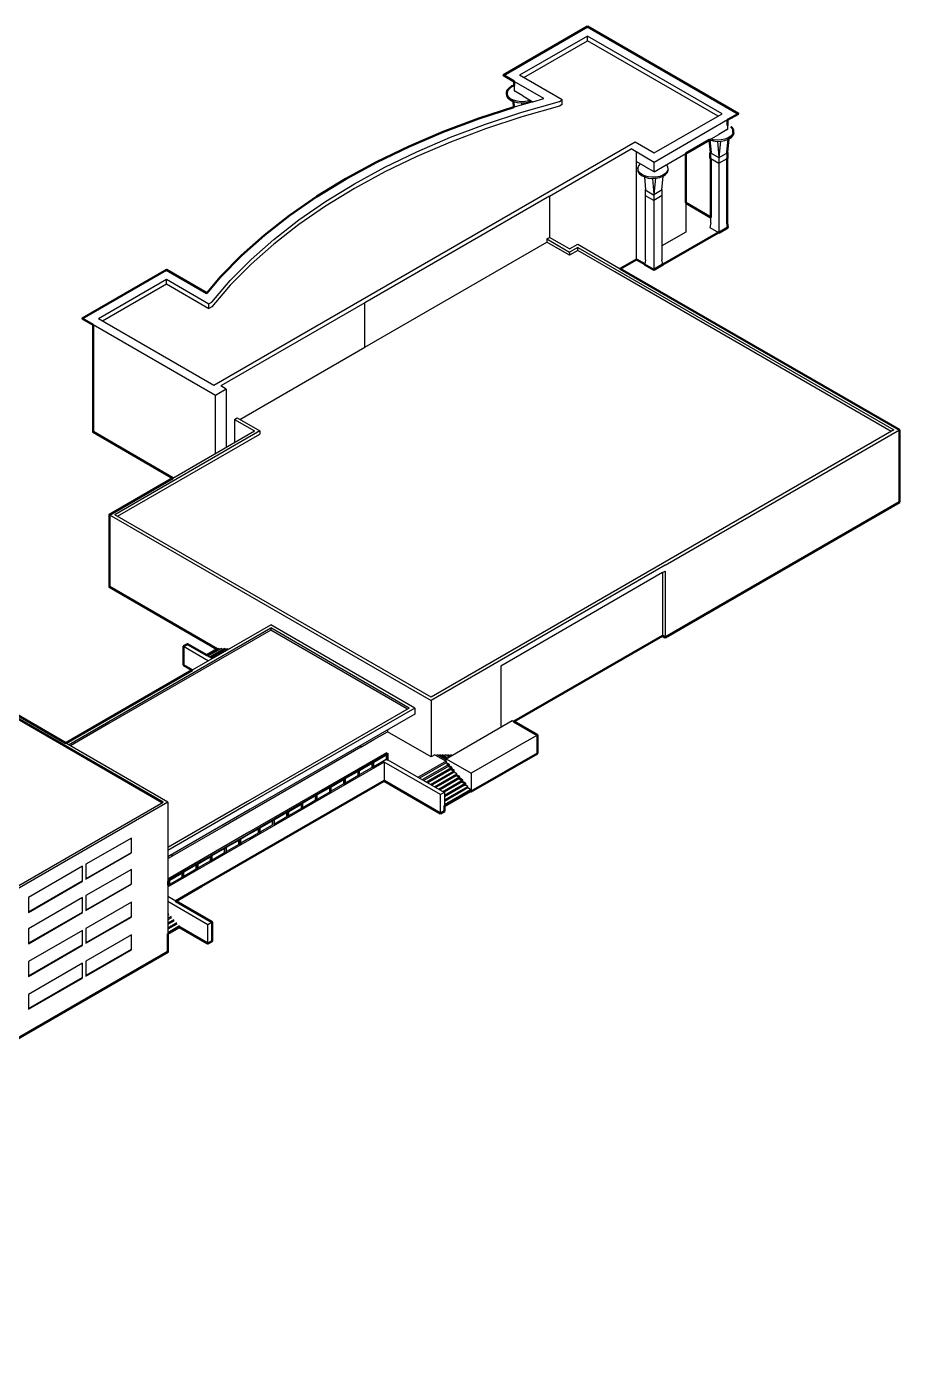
# Model space of a CAD drawing. Header units: feet. Extents: x 1280 to 1944, y 469 to 1148.
# Drawn here: x 1704.7 to 1943.9, y 469.5 to 834.3 of the extents above; entities that cross this region are included whole.
import ezdxf

# ---------------------------------------------------------------- set-up
doc = ezdxf.new("R2010")
doc.units = ezdxf.units.FT
doc.header["$LTSCALE"] = 100
doc.header["$MEASUREMENT"] = 0
doc.layers.add('Make2D$Visible$Curves', color=18, linetype='Continuous', true_color=0x000000)
doc.layers.add('Make2D$Visible$SceneSilhouetteCurves', color=1, linetype='Continuous', lineweight=50, true_color=0xff0000)

msp = doc.modelspace()

# ---------------------------------------------------------------- linework, layer by layer
at = {"layer": 'Make2D$Visible$Curves'}
for points in [[(1899.74, 810.49), (1858.42, 834.34), (1835.34, 821.02)], [(1895.28, 810.49), (1858.42, 831.77), (1839.81, 821.02)], [(1840.93, 820.37), (1858.42, 830.48), (1858.42, 831.77)], [(1894.16, 809.84), (1858.42, 830.48)], [(1838.32, 819.3), (1835.34, 821.02)], [(1851.48, 813), (1851.48, 814.28), (1839.81, 821.02)], [(1838.32, 818.23), (1837.7, 817.99), (1836.99, 817.51), (1836.51, 816.95), (1836.3, 816.33), (1836.3, 816.07)], [(1846.41, 814.63), (1846.41, 814.63), (1838.32, 819.3)], [(1838.32, 819.3), (1838.32, 818.23)], [(1838.32, 818.23), (1838.32, 816.72), (1838.45, 816.65)], [(1724.41, 754.39), (1743.03, 765.14), (1754.69, 758.41), (1755.43, 758.84), (1760.52, 764.77), (1766.21, 770.52), (1772.47, 776.07), (1779.29, 781.39), (1786.65, 786.47), (1794.52, 791.29), (1802.87, 795.83), (1811.66, 800.08), (1820.88, 804.02), (1830.49, 807.64), (1840.45, 810.92), (1850.73, 813.86), (1851.48, 814.28)], [(1836.3, 816.07), (1836.28, 816.01), (1836.36, 815.38), (1836.72, 814.79), (1837.33, 814.26), (1838.12, 813.87)], [(1842.71, 814.19), (1842.32, 814.03), (1841.29, 813.83), (1840.21, 813.78), (1839.14, 813.9), (1838.16, 814.18), (1837.34, 814.59), (1836.73, 815.11), (1836.38, 815.71), (1836.3, 816.33)], [(1836.3, 816.07), (1836.3, 816.01)], [(1838.12, 813.87), (1838.15, 813.85), (1839.13, 813.57), (1840.21, 813.45), (1841.3, 813.5), (1842.33, 813.7), (1843.06, 813.99)], [(1838.12, 813.87), (1838.26, 812.31)], [(1838.16, 813.85), (1838.28, 812.32)], [(1838.26, 812.31), (1838.69, 812.45), (1843.27, 813.74)], [(1840.68, 815.36), (1838.45, 816.65)], [(1840.68, 815.36), (1843.28, 813.86)], [(1843.27, 813.74), (1843.28, 813.86)], [(1843.27, 813.74), (1843.41, 813.78)], [(1843.28, 813.86), (1843.41, 813.78)], [(1843.41, 813.78), (1846.41, 814.63)], [(1719.95, 754.39), (1743.03, 767.72), (1754.09, 761.33), (1757.87, 765.78), (1763.58, 771.62), (1769.89, 777.24), (1776.78, 782.63), (1784.21, 787.77), (1792.16, 792.65), (1800.61, 797.24), (1809.52, 801.53), (1818.86, 805.51), (1828.6, 809.15), (1838.26, 812.31)], [(1724.41, 754.39), (1756.06, 736.13), (1871.45, 802.75), (1876.66, 799.74), (1895.28, 810.49)], [(1851.48, 813), (1850.73, 812.57), (1840.45, 809.63), (1830.49, 806.35), (1820.88, 802.73), (1811.66, 798.79), (1802.87, 794.54), (1794.52, 790), (1786.65, 785.18), (1779.29, 780.1), (1772.47, 774.78), (1766.21, 769.23), (1760.52, 763.48), (1755.43, 757.55), (1754.69, 757.12)], [(1840.32, 813.46), (1840.36, 812.92)], [(1841.14, 813.49), (1841.1, 813.13)], [(1899.74, 810.49), (1896.77, 808.77)], [(1896.77, 808.77), (1876.66, 797.16), (1870.34, 800.82)], [(1896.77, 808.77), (1896.77, 807.22)], [(1896.77, 807.22), (1896.77, 806.19)], [(1898.35, 805.33), (1898.35, 805.51), (1898.28, 806.13), (1897.92, 806.73), (1897.72, 806.9)], [(1885.38, 799.62), (1891.83, 803.34)], [(1891.83, 803.34), (1894.41, 804.83)], [(1891.83, 803.34), (1891.85, 803.33)], [(1891.85, 803.33), (1891.88, 803.32), (1892.86, 803.04), (1893.93, 802.92), (1895.02, 802.96), (1896.06, 803.17), (1896.96, 803.52), (1897.03, 803.57)], [(1891.85, 803.33), (1892.17, 799.86)], [(1891.89, 803.32), (1892.17, 799.79)], [(1898.35, 805.51), (1898.14, 804.89), (1897.67, 804.33), (1896.95, 803.85), (1896.05, 803.5), (1895.02, 803.3), (1893.93, 803.25), (1892.87, 803.37), (1892.21, 803.56)], [(1894.05, 802.93), (1894.41, 798.5)], [(1894.87, 802.96), (1894.41, 798.5), (1894.35, 798.47), (1894.41, 798.43)], [(1896.64, 806.12), (1894.41, 804.83)], [(1896.64, 806.12), (1896.77, 806.19)], [(1896.65, 799.86), (1897.03, 803.57)], [(1897.03, 803.57), (1897.68, 804), (1898.16, 804.56), (1898.37, 805.18), (1898.35, 805.33)], [(1898.35, 805.18), (1898.35, 805.33)], [(1848, 787.92), (1870.34, 800.82)], [(1871.82, 770.58), (1871.82, 797.38), (1871.82, 799.96)], [(1876.54, 794.66), (1876.66, 794.58), (1878.9, 795.87), (1885.38, 799.62)], [(1885.38, 799.62), (1885.38, 786.1)], [(1892.17, 799.86), (1892.05, 799.79), (1892.05, 798.3), (1892.11, 798.27), (1892.17, 798.23)], [(1892.05, 799.79), (1892.11, 799.76), (1894.35, 798.47)], [(1892.17, 799.79), (1892.11, 799.76)], [(1892.17, 799.86), (1892.17, 799.79)], [(1896.77, 799.79), (1894.41, 798.43), (1894.41, 796.94)], [(1896.64, 798.23), (1896.77, 798.3), (1896.77, 799.79), (1896.7, 799.83), (1896.65, 799.86)], [(1896.64, 799.79), (1896.65, 799.86)], [(1871.82, 797.38), (1874.24, 795.98), (1874.31, 795.95)], [(1872.83, 796.79), (1872.37, 796.25), (1872.16, 795.63), (1872.16, 795.31)], [(1880.48, 795.33), (1880.27, 794.72), (1879.8, 794.15), (1879.08, 793.68), (1878.18, 793.33), (1877.15, 793.12), (1876.07, 793.08), (1875, 793.2), (1874.02, 793.48), (1873.2, 793.89), (1872.59, 794.41), (1872.24, 795), (1872.16, 795.63)], [(1874.31, 795.95), (1876.54, 794.66)], [(1876.66, 794.58), (1876.66, 797.16)], [(1880.48, 795.01), (1880.48, 795.33), (1880.41, 795.96), (1880.06, 796.54)], [(1892.17, 798.23), (1894.35, 796.98), (1894.41, 796.94), (1896.64, 798.23)], [(1892.17, 782.08), (1892.17, 798.23)], [(1894.41, 796.94), (1894.41, 779.32), (1894.41, 777.89)], [(1896.64, 798.23), (1896.64, 780.61)], [(1872.16, 795.36), (1872.15, 795.31), (1872.22, 794.68), (1872.58, 794.08), (1873.19, 793.56), (1874.01, 793.15), (1874.99, 792.87), (1876.07, 792.75), (1877.16, 792.79), (1878.19, 793), (1879.09, 793.35), (1879.81, 793.83), (1880.29, 794.39), (1880.5, 795.01), (1880.48, 795.16)], [(1873.98, 793.16), (1874.31, 789.62)], [(1874.02, 793.14), (1874.31, 789.62)], [(1876.18, 792.75), (1876.54, 788.33)], [(1877, 792.79), (1876.54, 788.33), (1876.48, 788.3), (1876.54, 788.26)], [(1878.77, 789.62), (1879.16, 793.39)], [(1874.3, 789.69), (1874.18, 789.62), (1874.18, 788.13), (1874.24, 788.1), (1876.48, 786.81), (1876.54, 786.77), (1878.9, 788.13), (1878.9, 789.62), (1878.84, 789.66), (1878.78, 789.69)], [(1874.18, 789.62), (1874.24, 789.59), (1876.48, 788.3)], [(1874.31, 789.62), (1874.24, 789.59)], [(1878.9, 789.62), (1876.54, 788.26), (1876.54, 786.77)], [(1848, 787.92), (1797.37, 758.69)], [(1848, 787.92), (1848, 776.6)], [(1874.31, 770.44), (1874.31, 788.06)], [(1876.54, 786.77), (1876.54, 769.15), (1876.54, 767.72)], [(1878.77, 788.06), (1878.77, 770.44)], [(1885.38, 786.1), (1885.38, 778.06)], [(1885.38, 786.1), (1892.17, 782.08)], [(1892.17, 780.61), (1892.17, 782.08)], [(1885.38, 778.06), (1878.77, 774.25)], [(1879.02, 769.15), (1894.28, 777.96)], [(1892.17, 780.61), (1891.93, 779.32)], [(1891.93, 779.32), (1894.28, 777.96)], [(1894.28, 777.96), (1894.41, 777.89)], [(1894.41, 777.89), (1896.89, 779.32), (1896.64, 780.61)], [(1797.37, 746.51), (1847.26, 775.31)], [(1847.26, 776.17), (1848, 776.6)], [(1847.26, 776.17), (1853.49, 772.57), (1853.49, 771.71)], [(1847.26, 776.17), (1847.26, 775.31)], [(1853.49, 771.71), (1847.26, 775.31)], [(1853.49, 773.43), (1848, 776.6)], [(1853.49, 773.43), (1855.72, 774.72)], [(1855.72, 773), (1855.72, 773.86), (1853.49, 772.57)], [(1855.72, 774.72), (1867.36, 768.01)], [(1855.72, 773.86), (1942.37, 723.84)], [(1855.72, 773), (1853.49, 771.71)], [(1865.87, 767.15), (1855.72, 773)], [(1867.36, 768.01), (1871.82, 770.58)], [(1871.82, 770.58), (1874.08, 769.28)], [(1874.31, 770.44), (1874.08, 769.28)], [(1879.02, 769.15), (1878.77, 770.44)], [(1941.62, 723.41), (1865.87, 767.15)], [(1867.36, 768.01), (1943.85, 723.84)], [(1874.08, 769.28), (1874.06, 769.15)], [(1874.06, 769.15), (1876.54, 767.72)], [(1876.54, 767.72), (1879.02, 769.15)], [(1725.53, 753.75), (1743.03, 763.85), (1743.03, 765.14)], [(1743.03, 763.85), (1754.69, 757.12), (1754.69, 758.41)], [(1797.37, 758.69), (1757.92, 735.91)], [(1797.37, 746.51), (1797.37, 758.69)], [(1722.92, 752.68), (1719.95, 754.39)], [(1759.41, 735.05), (1756.43, 733.33), (1722.92, 752.68)], [(1722.92, 752.68), (1722.92, 723.3), (1744.79, 710.68)], [(1763.13, 726.74), (1797.37, 746.51)], [(1759.41, 735.05), (1757.92, 735.91)], [(1759.41, 735.05), (1759.41, 719.11)], [(1756.43, 717.39), (1756.43, 733.33)], [(1761.64, 726.74), (1762.38, 727.17)], [(1761.64, 726.74), (1767.13, 723.57)], [(1761.64, 726.74), (1761.64, 720.4)], [(1762.38, 727.17), (1768.62, 723.57)], [(1942.37, 723.84), (1815.52, 650.61), (1728.88, 700.63)], [(1768.62, 723.57), (1728.88, 700.63)], [(1729.63, 700.2), (1768.62, 722.71)], [(1744.79, 710.68), (1767.13, 723.57)], [(1768.62, 723.57), (1768.62, 722.71)], [(1879.7, 686.8), (1943.85, 723.84)], [(1943.85, 723.84), (1943.85, 704.07)], [(1727.39, 700.63), (1744.79, 710.68)], [(1727.39, 700.63), (1815.52, 649.75)], [(1727.39, 700.63), (1727.39, 680.86)], [(1879.7, 667.03), (1943.85, 704.07)], [(1879.7, 686.8), (1815.52, 649.75)], [(1878.96, 684.75), (1834.66, 659.17)], [(1878.96, 684.75), (1879.7, 685.18)], [(1878.96, 684.75), (1878.96, 667.46)], [(1878.96, 684.75), (1878.96, 684.75)], [(1879.7, 685.18), (1879.7, 667.03)], [(1756.96, 663.78), (1727.39, 680.86)], [(1716.21, 637.61), (1727.28, 644), (1771.6, 669.59), (1771.6, 669.02), (1727.28, 643.43), (1716.71, 637.33)], [(1756.15, 661.53), (1771.6, 670.45)], [(1811.05, 647.67), (1771.6, 670.45)], [(1811.05, 647.67), (1771.6, 670.45)], [(1809.57, 647.67), (1771.6, 669.59)], [(1809.07, 647.38), (1771.6, 669.02)], [(1748.8, 665.2), (1747.73, 664.59)], [(1747.73, 664.59), (1754.59, 660.63)], [(1747.73, 664.59), (1747.73, 659.43)], [(1748.8, 665.2), (1754.11, 662.14)], [(1838.24, 643.95), (1878.96, 667.46)], [(1878.96, 667.46), (1879.7, 667.03)], [(1756.15, 661.53), (1750.12, 658.05)], [(1754.11, 662.14), (1756.96, 663.78)], [(1754.11, 662.14), (1754.85, 661.71)], [(1758.08, 664), (1754.48, 661.92)], [(1754.85, 661.71), (1758.82, 664)], [(1754.85, 661.71), (1755.22, 661.49)], [(1755.22, 661.49), (1758.68, 663.49), (1759.57, 664)], [(1755.22, 661.49), (1755.65, 661.25)], [(1755.6, 661.28), (1759.43, 663.49), (1760.31, 664)], [(1756.96, 663.78), (1757.33, 664)], [(1757.71, 663.78), (1757.33, 664)], [(1758.08, 664), (1758.45, 663.78)], [(1759.2, 663.78), (1758.82, 664)], [(1759.57, 664), (1759.94, 663.78)], [(1760.31, 664), (1760.37, 663.97)], [(1750.12, 658.05), (1726.54, 644.43)], [(1750.12, 658.05), (1747.73, 659.43)], [(1834.66, 659.17), (1834.66, 642.45)], [(1715.47, 638.04), (1692.29, 651.42)], [(1742.1, 621.9), (1692.29, 650.66)], [(1741.75, 621.7), (1692.95, 649.88)], [(1815.52, 649.75), (1815.52, 634.27)], [(1811.05, 647.67), (1765.99, 621.65), (1743.42, 608.62)], [(1809.57, 647.67), (1765.25, 622.08)], [(1811.05, 645.95), (1765.99, 619.93)], [(1811.05, 647.67), (1811.05, 645.95)], [(1811.05, 647.67), (1811.05, 647.67)], [(1811.05, 647.67), (1811.05, 647.67)], [(1726.54, 644.43), (1715.47, 638.04)], [(1819.63, 633.77), (1837.76, 644.23), (1838.24, 643.95)], [(1838.24, 643.95), (1844.67, 640.25)], [(1796.31, 636.93), (1799.89, 639)], [(1796.31, 636.93), (1799.89, 639)], [(1799.45, 639.25), (1799.45, 639.25)], [(1799.89, 639), (1803.61, 641.15)], [(1799.89, 639), (1803.61, 641.15)], [(1799.89, 639), (1799.89, 639)], [(1803.61, 641.65), (1803.61, 641.15)], [(1815.52, 634.27), (1803.61, 641.15)], [(1815.52, 634.27), (1803.61, 641.15)], [(1803.61, 641.15), (1803.61, 641.15)], [(1844.67, 640.25), (1840.34, 637.75)], [(1844.67, 640.25), (1844.67, 635.25)], [(1743.42, 621.9), (1715.47, 638.04)], [(1803.73, 635.2), (1765.99, 613.41), (1743.42, 600.38)], [(1796.31, 636.93), (1758.55, 615.13), (1744.64, 607.1)], [(1803.36, 635.42), (1765.62, 613.63)], [(1796.31, 636.93), (1796.31, 637.43)], [(1796.31, 636.93), (1796.31, 636.93)], [(1799.85, 632.82), (1803.61, 634.99)], [(1803.36, 635.42), (1803.73, 635.2), (1803.73, 633.48), (1819.21, 624.55), (1819.21, 620.79)], [(1803.61, 633.41), (1803.61, 634.99)], [(1816.53, 634.85), (1815.52, 634.27)], [(1816.53, 634.85), (1819.63, 633.07), (1819.63, 632.64)], [(1816.53, 634.85), (1816.53, 634.85)], [(1817.27, 634.85), (1816.9, 634.64)], [(1819.63, 633.5), (1817.27, 634.85)], [(1817.27, 634.85), (1817.27, 634.85)], [(1818.02, 634.85), (1817.65, 634.64)], [(1818.02, 634.85), (1819.76, 633.85)], [(1818.02, 634.85), (1818.02, 634.85)], [(1818.76, 634.85), (1818.39, 634.64)], [(1818.76, 634.85), (1820.14, 634.06)], [(1818.76, 634.85), (1818.76, 634.85)], [(1818.76, 634.85), (1818.76, 634.85)], [(1819.51, 634.85), (1819.14, 634.64)], [(1819.51, 634.85), (1819.51, 634.85)], [(1820.51, 634.28), (1819.51, 634.85)], [(1820.25, 634.85), (1819.88, 634.64)], [(1820.25, 634.85), (1820.88, 634.49)], [(1820.25, 634.85), (1820.25, 634.85)], [(1820.25, 634.85), (1820.25, 634.85)], [(1821, 634.85), (1820.62, 634.64)], [(1821, 634.85), (1821.25, 634.71)], [(1821, 634.85), (1821, 634.85)], [(1840.34, 637.75), (1826.53, 629.78)], [(1826.53, 624.78), (1844.67, 635.25)], [(1802.67, 632.87), (1743.81, 598.88), (1743.42, 598.66)], [(1795.96, 630.57), (1799.35, 632.53)], [(1795.96, 629.43), (1799.35, 631.38)], [(1799.72, 632.74), (1799.35, 632.53)], [(1799.35, 632.53), (1799.35, 631.38)], [(1799.72, 631.17), (1799.35, 631.38)], [(1799.72, 631.17), (1799.72, 632.74)], [(1799.85, 631.67), (1803.24, 633.63)], [(1799.85, 631.24), (1799.85, 632.82)], [(1818.15, 618.78), (1818.15, 623.93), (1802.67, 632.87), (1802.67, 627.71)], [(1803.24, 634.77), (1803.24, 633.63)], [(1803.24, 633.63), (1803.61, 633.41)], [(1803.24, 633.63), (1803.24, 633.63)], [(1803.73, 633.48), (1803.61, 633.41)], [(1803.61, 633.41), (1803.61, 633.41)], [(1819.63, 633.07), (1812.04, 628.69)], [(1819.63, 632.64), (1812.41, 628.47)], [(1820.37, 632.21), (1813.16, 628.04)], [(1820.37, 631.78), (1813.53, 627.83)], [(1814.27, 627.4), (1821.11, 631.35)], [(1815.52, 634.27), (1815.52, 634.27)], [(1818.02, 634.43), (1818.02, 634.43)], [(1818.02, 634.43), (1818.02, 634.43)], [(1818.76, 634.43), (1818.76, 634.43)], [(1819.51, 634.43), (1819.51, 634.43)], [(1819.51, 634.43), (1819.51, 634.43)], [(1819.51, 634.43), (1819.51, 634.43)], [(1819.51, 634.43), (1819.51, 634.43)], [(1819.63, 633.77), (1826.53, 629.78)], [(1819.63, 633.07), (1819.63, 633.77)], [(1819.63, 632.64), (1819.88, 632.49)], [(1819.63, 632.64), (1819.63, 632.64)], [(1819.88, 634.64), (1819.88, 634.64)], [(1819.88, 632.49), (1820.37, 632.21)], [(1820.37, 632.21), (1820.37, 632.21)], [(1820.37, 631.78), (1820.37, 632.21)], [(1820.37, 631.78), (1820.37, 632.21)], [(1820.37, 631.78), (1821.11, 631.35)], [(1820.37, 631.78), (1820.37, 631.78)], [(1821, 634.56), (1821, 634.56)], [(1821.11, 631.35), (1821.11, 630.92)], [(1821.11, 631.35), (1821.11, 630.92)], [(1802.67, 627.71), (1765.99, 606.54)], [(1788.18, 626.08), (1791.95, 628.26)], [(1791.57, 628.04), (1791.57, 626.89)], [(1791.95, 626.68), (1791.95, 628.26)], [(1795.83, 630.5), (1792.07, 628.33)], [(1792.07, 627.18), (1795.46, 629.14)], [(1792.07, 626.75), (1792.07, 628.33)], [(1795.46, 630.28), (1795.46, 629.14)], [(1795.83, 628.92), (1795.46, 629.14)], [(1795.83, 628.92), (1795.83, 630.5)], [(1795.96, 629), (1795.96, 630.57)], [(1802.67, 627.71), (1818.15, 618.78)], [(1821.11, 630.92), (1814.65, 627.18)], [(1815.39, 626.75), (1821.86, 630.49)], [(1821.86, 630.06), (1815.76, 626.54)], [(1816.51, 626.11), (1822.6, 629.63)], [(1822.6, 629.2), (1816.88, 625.9)], [(1817.62, 625.47), (1823.35, 628.77)], [(1823.35, 628.34), (1818, 625.25)], [(1818.74, 624.82), (1824.09, 627.91)], [(1821.86, 630.49), (1821.11, 630.92)], [(1821.11, 630.92), (1821.11, 630.92)], [(1821.86, 630.49), (1821.86, 630.49)], [(1821.86, 630.06), (1821.86, 630.49)], [(1822.6, 629.63), (1821.86, 630.06)], [(1822.6, 629.2), (1822.6, 629.63)], [(1822.6, 629.63), (1822.6, 629.63)], [(1822.6, 629.63), (1822.6, 629.63)], [(1822.6, 629.2), (1823.35, 628.77)], [(1822.6, 629.2), (1822.6, 629.2)], [(1822.6, 629.2), (1822.6, 629.2)], [(1822.6, 629.2), (1822.6, 629.2)], [(1823.35, 628.77), (1823.35, 628.34)], [(1824.09, 627.91), (1823.35, 628.34)], [(1823.35, 628.34), (1823.35, 628.34)], [(1824.09, 627.91), (1824.09, 627.48)], [(1824.09, 627.48), (1824.09, 627.91)], [(1826.53, 629.78), (1826.53, 624.78)], [(1788.06, 626.01), (1784.29, 623.84)], [(1784.29, 622.69), (1787.69, 624.65)], [(1787.69, 625.8), (1787.69, 624.65)], [(1788.06, 624.43), (1787.69, 624.65)], [(1788.06, 624.43), (1788.06, 626.01)], [(1788.18, 624.94), (1791.57, 626.89)], [(1788.18, 624.51), (1788.18, 626.08)], [(1791.95, 626.68), (1791.57, 626.89)], [(1819.21, 624.55), (1818.15, 623.93)], [(1824.09, 627.48), (1819.11, 624.61)], [(1819.21, 623.8), (1824.84, 627.05)], [(1824.84, 626.62), (1819.21, 623.37)], [(1819.21, 622.51), (1825.58, 626.19)], [(1825.58, 625.76), (1819.21, 622.08)], [(1819.21, 621.22), (1826.33, 625.33)], [(1826.33, 624.9), (1819.21, 620.79)], [(1824.84, 627.05), (1824.09, 627.48)], [(1824.09, 627.48), (1824.09, 627.48)], [(1824.84, 627.05), (1824.84, 626.62)], [(1824.84, 626.62), (1824.84, 627.05)], [(1825.58, 626.19), (1824.84, 626.62)], [(1824.84, 626.62), (1824.84, 626.62)], [(1825.58, 626.19), (1825.58, 626.19)], [(1825.58, 625.76), (1825.58, 626.19)], [(1826.33, 625.33), (1825.58, 625.76)], [(1826.33, 625.33), (1826.33, 625.33)], [(1826.33, 625.33), (1826.33, 625.33)], [(1826.33, 625.33), (1826.33, 624.9)], [(1826.53, 624.78), (1826.33, 624.9)], [(1826.33, 624.9), (1826.33, 624.9)], [(1743.42, 621.9), (1550.52, 510.53)], [(1550.74, 511.42), (1742.1, 621.9)], [(1765.25, 622.08), (1743.42, 609.48)], [(1743.42, 621.9), (1743.42, 585.77)], [(1776.52, 617.77), (1776.52, 619.35), (1780.28, 621.52)], [(1779.91, 621.31), (1779.91, 620.16)], [(1780.28, 619.94), (1780.28, 621.52)], [(1784.17, 623.77), (1780.41, 621.59)], [(1780.41, 620.45), (1783.8, 622.4)], [(1780.41, 620.02), (1780.41, 621.59)], [(1783.8, 623.55), (1783.8, 622.4)], [(1784.17, 622.19), (1783.8, 622.4)], [(1784.17, 622.19), (1784.17, 623.77)], [(1784.29, 622.26), (1784.29, 623.84)], [(1819.21, 620.79), (1819.21, 619.39)], [(1765.99, 619.93), (1743.42, 606.9)], [(1768.74, 613.28), (1768.74, 614.86), (1772.51, 617.03)], [(1772.13, 615.67), (1772.13, 616.82)], [(1772.51, 615.46), (1772.51, 617.03)], [(1772.63, 615.53), (1772.63, 617.1), (1776.39, 619.28)], [(1772.63, 615.96), (1776.02, 617.92)], [(1776.02, 617.92), (1776.02, 619.06)], [(1776.39, 617.7), (1776.39, 619.28)], [(1776.52, 618.2), (1779.91, 620.16)], [(1780.28, 619.94), (1779.91, 620.16)], [(1819.21, 619.39), (1818.15, 618.78)], [(1765.62, 613.63), (1743.42, 600.81)], [(1765.99, 613.27), (1763.37, 611.76)], [(1765.62, 611.91), (1768.25, 613.43)], [(1765.99, 613.27), (1768.62, 614.79)], [(1768.25, 613.43), (1768.25, 614.57)], [(1768.62, 613.21), (1768.62, 614.79)], [(1768.74, 613.71), (1772.13, 615.67)], [(1733.42, 612.05), (1720.97, 604.86)], [(1733.33, 611.99), (1733.33, 608.02)], [(1733.42, 607.97), (1733.42, 612.05)], [(1755.59, 605.69), (1755.59, 607.27), (1759.36, 609.44)], [(1759.36, 607.86), (1759.36, 609.44)], [(1759.48, 607.94), (1759.48, 609.51), (1763.24, 611.68)], [(1762.87, 610.32), (1759.48, 608.37)], [(1762.87, 610.32), (1762.87, 611.47)], [(1763.24, 610.11), (1763.24, 611.68)], [(1765.62, 611.91), (1763.37, 610.61)], [(1763.37, 610.18), (1763.37, 611.76)], [(1733.33, 608.02), (1720.97, 600.88)], [(1720.97, 600.77), (1733.42, 607.97)], [(1733.33, 608.02), (1733.42, 607.97)], [(1743.42, 606.4), (1744.64, 607.1), (1744.64, 607.6)], [(1751.71, 603.45), (1751.71, 605.02), (1755.47, 607.2)], [(1755.1, 605.83), (1751.71, 603.88)], [(1765.99, 606.54), (1752.67, 598.84)], [(1755.1, 605.83), (1755.1, 606.98)], [(1755.1, 605.83), (1755.28, 605.73)], [(1755.28, 605.73), (1755.47, 605.62)], [(1755.47, 605.62), (1755.47, 607.2)], [(1755.59, 606.12), (1758.98, 608.08)], [(1758.98, 608.08), (1758.98, 609.22)], [(1758.98, 608.08), (1759.36, 607.86)], [(1720, 604.3), (1705.21, 595.76)], [(1719.9, 604.24), (1719.9, 600.27)], [(1720, 600.21), (1720, 604.3)], [(1720.97, 604.86), (1720.97, 600.77)], [(1733.42, 603.47), (1720.97, 596.28)], [(1733.33, 603.42), (1733.33, 599.45)], [(1733.42, 599.39), (1733.42, 603.47)], [(1743.93, 598.96), (1743.93, 600.53), (1747.69, 602.71)], [(1747.32, 601.34), (1747.69, 601.13), (1747.69, 602.71)], [(1747.32, 601.34), (1747.32, 602.49)], [(1747.82, 601.2), (1747.82, 602.78), (1751.58, 604.95)], [(1747.82, 601.63), (1751.21, 603.59)], [(1751.21, 603.59), (1751.21, 604.74)], [(1751.21, 603.59), (1751.58, 603.37)], [(1751.58, 603.37), (1751.58, 604.95)], [(1719.9, 600.27), (1705.21, 591.78)], [(1705.21, 591.67), (1720, 600.21)], [(1719.9, 600.27), (1720, 600.21)], [(1733.33, 599.45), (1720.97, 592.31)], [(1720.97, 592.2), (1733.42, 599.39)], [(1733.33, 599.45), (1733.42, 599.39)], [(1743.42, 600.24), (1743.81, 600.46)], [(1743.42, 599.09), (1743.43, 599.1)], [(1743.43, 599.1), (1743.81, 598.88), (1743.81, 600.46)], [(1743.43, 599.1), (1743.43, 600.25)], [(1743.93, 599.39), (1747.32, 601.34)], [(1745.57, 594.75), (1752.67, 598.84)], [(1705.21, 595.76), (1705.21, 591.67)], [(1720, 595.72), (1705.21, 587.18)], [(1718.84, 595.05), (1718.84, 595.05)], [(1719.9, 595.67), (1719.9, 591.69)], [(1720, 591.64), (1720, 595.72)], [(1720.97, 596.28), (1720.97, 592.2)], [(1745.57, 594.75), (1743.42, 595.99)], [(1746.62, 587.61), (1754.18, 583.25), (1754.39, 583.13), (1755.58, 583.81), (1755.58, 588.97), (1745.57, 594.75)], [(1719.9, 591.69), (1705.21, 583.21)], [(1705.21, 583.1), (1720, 591.64)], [(1719.9, 591.69), (1720, 591.64)], [(1733.42, 594.49), (1720.97, 587.3)], [(1733.33, 594.44), (1733.33, 590.46)], [(1733.42, 590.41), (1733.42, 594.49)], [(1755.58, 588.97), (1754.39, 588.29), (1743.42, 594.62)], [(1743.42, 591.36), (1743.64, 591.48)], [(1733.33, 590.46), (1720.97, 583.33)], [(1720.97, 583.22), (1733.42, 590.41)], [(1733.33, 590.46), (1733.42, 590.41)], [(1743.64, 591.05), (1743.42, 590.93)], [(1743.42, 590.07), (1744.38, 590.62)], [(1744.38, 590.19), (1743.42, 589.64)], [(1743.42, 588.78), (1745.13, 589.76)], [(1745.13, 589.33), (1743.42, 588.35)], [(1743.42, 587.49), (1745.87, 588.9)], [(1745.87, 588.47), (1743.42, 587.06)], [(1743.42, 586.2), (1746.62, 588.04)], [(1746.62, 587.61), (1743.42, 585.77)], [(1754.39, 583.13), (1754.39, 588.29)], [(1705.21, 587.18), (1705.21, 583.1)], [(1720, 586.74), (1705.21, 578.2)], [(1719.9, 586.69), (1719.9, 582.71)], [(1720, 582.66), (1720, 586.74)], [(1720.97, 587.3), (1720.97, 583.22)], [(1733.42, 585.51), (1720.97, 578.32)], [(1733.33, 585.46), (1733.33, 581.48)], [(1733.42, 581.43), (1733.42, 585.51)], [(1743.42, 585.77), (1743.42, 580.86)], [(1743.42, 580.86), (1550.52, 469.49)], [(1719.9, 582.71), (1705.21, 574.23)], [(1705.21, 574.12), (1720, 582.66)], [(1719.9, 582.71), (1720, 582.66)], [(1733.33, 581.48), (1720.97, 574.35)], [(1720.97, 574.24), (1733.42, 581.43)], [(1733.33, 581.48), (1733.42, 581.43)], [(1705.21, 578.2), (1705.21, 574.12)], [(1720, 577.76), (1705.21, 569.22)], [(1719.9, 577.71), (1719.9, 573.73)], [(1720, 573.68), (1720, 577.76)], [(1720.97, 578.32), (1720.97, 574.24)], [(1719.9, 573.73), (1705.21, 565.25)], [(1705.21, 565.14), (1720, 573.68)], [(1719.9, 573.73), (1720, 573.68)], [(1705.21, 569.22), (1705.21, 565.14)]]:
    msp.add_lwpolyline(points, dxfattribs=at)
at = {"layer": 'Make2D$Visible$SceneSilhouetteCurves'}
for points in [[(1896.77, 807.22), (1896.77, 808.77), (1899.74, 810.49), (1858.42, 834.34), (1835.34, 821.02), (1838.32, 819.3), (1838.32, 818.23), (1837.7, 817.99), (1836.99, 817.51), (1836.51, 816.95), (1836.3, 816.33), (1836.3, 816.07), (1836.28, 816.01), (1836.36, 815.38), (1836.72, 814.79), (1837.33, 814.26), (1838.12, 813.87), (1838.26, 812.31), (1828.6, 809.15), (1818.86, 805.51), (1809.52, 801.53), (1800.61, 797.24), (1792.16, 792.65), (1784.21, 787.77), (1776.78, 782.63), (1769.89, 777.24), (1763.58, 771.62), (1757.87, 765.78), (1754.09, 761.33), (1743.03, 767.72), (1719.95, 754.39), (1722.92, 752.68), (1722.92, 723.3), (1744.79, 710.68), (1727.39, 700.63), (1727.39, 680.86), (1756.96, 663.78), (1754.11, 662.14), (1748.8, 665.2), (1747.73, 664.59), (1747.73, 659.43), (1750.12, 658.05), (1726.54, 644.43), (1715.47, 638.04), (1692.29, 651.42)], [(1826.33, 624.9), (1826.53, 624.78), (1844.67, 635.25), (1844.67, 640.25), (1838.24, 643.95), (1878.96, 667.46), (1879.7, 667.03), (1943.85, 704.07), (1943.85, 723.84), (1867.36, 768.01), (1871.82, 770.58), (1874.08, 769.28), (1874.06, 769.15), (1876.54, 767.72), (1879.02, 769.15), (1894.28, 777.96), (1894.41, 777.89), (1896.89, 779.32), (1896.64, 780.61), (1896.64, 798.23), (1896.77, 798.3), (1896.77, 799.79), (1896.7, 799.83), (1896.65, 799.86), (1897.03, 803.57), (1897.68, 804), (1898.16, 804.56), (1898.37, 805.18), (1898.35, 805.33), (1898.35, 805.51), (1898.28, 806.13), (1897.92, 806.73), (1897.72, 806.9)], [(1819.88, 632.49), (1820.37, 632.21), (1820.37, 632.21), (1820.37, 631.78), (1821.11, 631.35), (1821.11, 630.92), (1821.86, 630.49)], [(1820.37, 632.21), (1820.37, 631.78), (1820.37, 631.78)], [(1821.11, 631.35), (1821.11, 630.92), (1821.11, 630.92)], [(1550.52, 469.49), (1743.42, 580.86), (1743.42, 585.77), (1746.62, 587.61), (1754.18, 583.25), (1754.39, 583.13), (1755.58, 583.81), (1755.58, 588.97), (1745.57, 594.75), (1752.67, 598.84), (1802.67, 627.71), (1818.15, 618.78), (1819.21, 619.39), (1819.21, 620.79), (1826.33, 624.9), (1826.33, 624.9)], [(1822.6, 629.2), (1822.6, 629.2), (1822.6, 629.2), (1823.35, 628.77)], [(1824.84, 627.05), (1824.84, 626.62), (1824.84, 626.62), (1824.84, 627.05), (1824.09, 627.48), (1824.09, 627.91), (1823.35, 628.34), (1823.35, 628.34)], [(1824.09, 627.48), (1824.09, 627.48), (1824.09, 627.91)]]:
    msp.add_lwpolyline(points, dxfattribs=at)
msp.add_lwpolyline([(1892.17, 798.23), (1892.17, 782.08), (1885.38, 786.1), (1885.38, 799.62), (1891.83, 803.34), (1891.85, 803.33), (1892.17, 799.86), (1892.05, 799.79), (1892.05, 798.3), (1892.11, 798.27)], close=True, dxfattribs=at)

doc.saveas('drawing.dxf')
